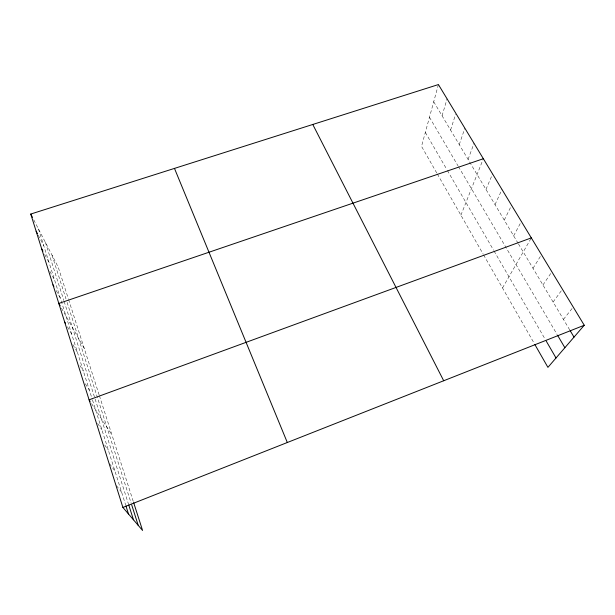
<?xml version="1.0" encoding="UTF-8"?>
<svg xmlns="http://www.w3.org/2000/svg" width="615" height="615" viewBox="0 0 615 615"><rect width="100%" height="100%" fill="white"/><g stroke="black" fill="none" stroke-linecap="round" stroke-linejoin="round"><path stroke-width="0.46" stroke-dasharray="3.08 2.31" d="M438.418 84.562L421.521 146.339L436.873 173.192M442.07 115.789L447.067 98.838M450.58 130.065L455.607 114.267M459.251 144.61L464.863 128.212M468.084 159.416L474.019 143.326M460.904 215.204L483.352 158.724M485.973 189.428L492.584 173.96M495.029 204.618L501.986 189.482M504.254 220.101L511.58 205.31M513.656 235.868L521.351 221.446M502.517 287.958L531.322 237.89M533.005 268.317L541.484 254.671M542.96 285.014L551.855 271.784M553.108 302.042L562.433 289.242M563.455 319.4L573.234 307.062M116.404 485.658L121.616 492.223M109.455 463.656L114.897 470.936M104.727 445.045L108.317 450.119M97.662 423.504L101.882 429.739M91.589 403.655L111.999 435.02M85.331 383.768L89.413 390.264M79.981 365.579L83.371 371.145M433.713 101.767L517.968 243.102M518.453 243.901L569.698 329.863M72.847 344.638L77.459 352.41M429.47 117.265L457.998 165.819M458.475 166.627L557.136 334.552M425.334 132.402L446.89 169.609M447.366 170.44L493.607 250.244M494.06 251.043L544.821 338.65M67.435 326.757L71.663 334.068M437.342 173.999L483.129 254.064M483.59 254.871L534.358 343.631M61.5 308.169L84.24 348.367M56.15 290.541L60.247 297.937M49.846 271.353L54.635 280.156M44.718 254.472L49.131 262.736M38.245 235.207L43.734 245.662M33.74 219.839L58.187 267.041L68.319 298.675M68.603 299.574L99.115 394.822M99.407 395.729L133.37 501.748M52.044 255.187L65.99 298.882M67.104 302.388L131.126 503.108M45.349 242.249L63.86 300.558M64.152 301.473L128.435 503.977M38.453 228.926L92.212 399.143M92.496 400.027L125.629 504.923"/><path stroke-width="0.92" d="M133.655 502.632L142.565 530.438L122.892 507.444L30.75 214.051L438.418 84.562L584.25 325.25L547.927 367.363L534.819 344.438M122.892 507.444L584.25 325.25M531.322 237.89L89.09 399.827L90.09 401.357M483.352 158.724L58.817 303.418L60.162 305.793M570.174 330.67L574.018 337.112M557.62 335.375L564.87 347.713M546.258 341.125L556.014 357.976M64.613 321.883L65.559 323.513M52.967 284.783L53.874 286.429M41.628 248.683L42.95 251.166M36.131 231.194L37.4 233.6M30.75 214.051L32.464 217.356M312.774 124.468L443.699 380.754M174.476 168.402L287.313 442.508M131.71 504.93L138.229 525.371M128.712 504.854L133.455 519.79M125.914 505.83L128.489 513.986"/></g></svg>
